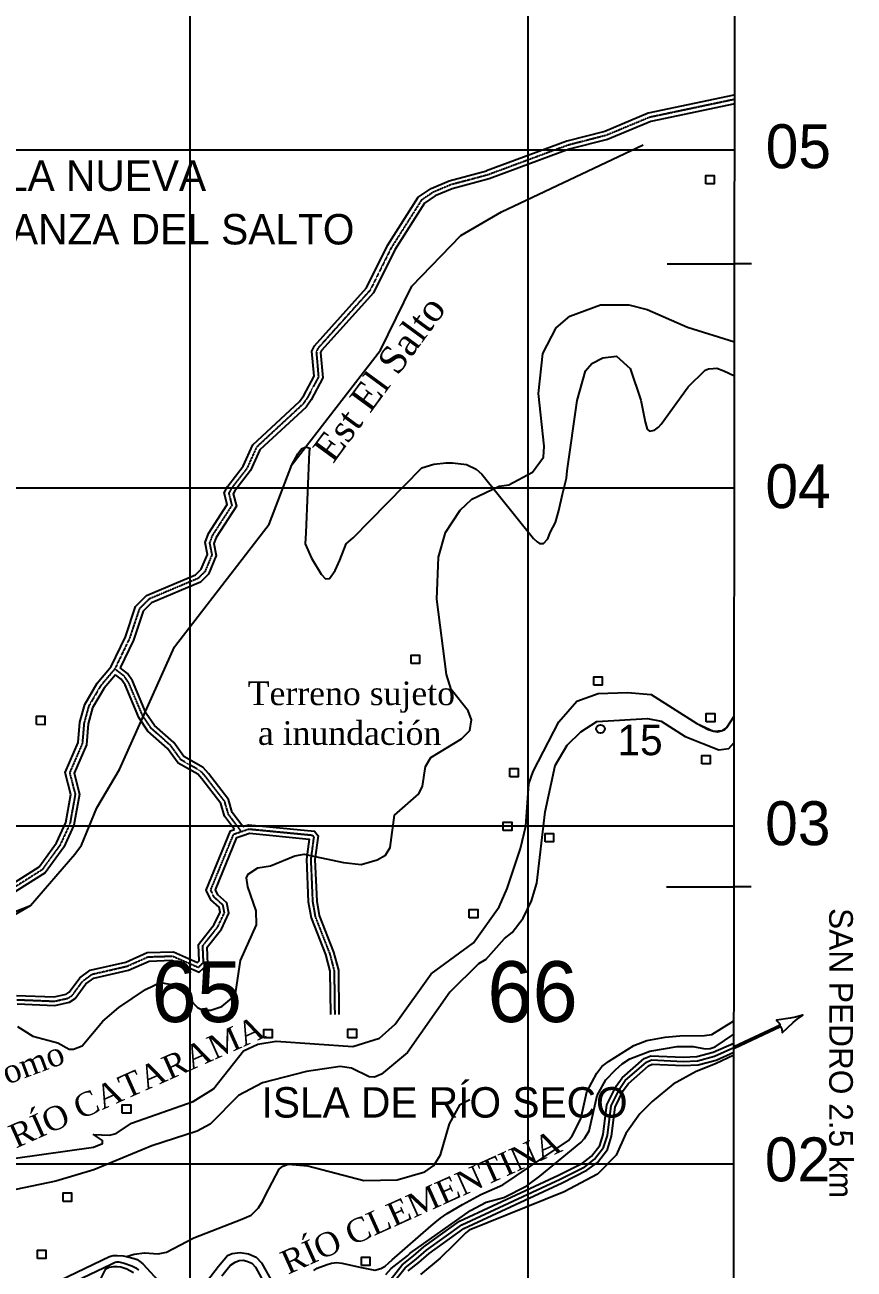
# Model space of a CAD drawing. Extents: x 638173 to 667318, y 9795622 to 9816401.
# Drawn here: x 664510 to 666965, y 9801689 to 9805370 of the extents above; entities that cross this region are included whole.
import ezdxf

# ---------------------------------------------------------------- set-up
doc = ezdxf.new("R2010")
doc.units = 0
doc.header["$MEASUREMENT"] = 0
doc.linetypes.add('HIDDEN', pattern=[0.375, 0.25, -0.125])
for name, color, linetype in [('ARROZALMANGLAR', 7, 'CONTINUOUS'), ('CAMINO4', 7, 'CONTINUOUS'), ('CAMINO5', 7, 'CONTINUOUS'), ('CUADRICULAUTM', 7, 'CONTINUOUS'), ('EDIFICACION', 7, 'CONTINUOUS'), ('INFORMACIONMARGI', 7, 'CONTINUOUS'), ('NOMBREAREASSITIO', 7, 'CONTINUOUS'), ('PANTANOINUNDACIO', 7, 'CONTINUOUS'), ('PARALELACAMINO', 7, 'CONTINUOUS'), ('PROYECCION', 7, 'CONTINUOUS'), ('PUNTOALTURA', 7, 'CONTINUOUS'), ('RIODOBLE', 7, 'CONTINUOUS'), ('RIOPERENNE', 7, 'CONTINUOUS'), ('TEXTOAZUL', 7, 'CONTINUOUS'), ('VALORCUADRICULAR', 7, 'CONTINUOUS')]:
    doc.layers.add(name, color=color, linetype=linetype)
doc.styles.add('cotas', font='SWITZN.TTF')
doc.styles.add('poblados', font='SWZCONDN.TTF')
doc.styles.add('rios', font='TIMESI_0.TTF')
doc.styles.add('sitios', font='SWZCONLN.TTF')

# ---------------------------------------------------------------- blocks, each defined once
blk = doc.blocks.new('DESVIA')
at = {"layer": 'INFORMACIONMARGI', "color": 7, "linetype": 'Continuous'}
blk.add_lwpolyline([(202.16, 3.49), (185.9, 7.39), (147.68, 19.11), (146.85, 19.12), (146.96, 18.1), (149.36, 11.75), (149.85, 9.42), (150.15, 6.9), (150.53, 1.31), (-0.62, 1.3), (-0.61, -2.71), (150.58, -2.7), (150.4, -6.92), (149.98, -11.09), (149.1, -14.21), (146.85, -20.1), (146.86, -20.87), (147.8, -20.89), (188.55, -8.04), (203.45, -4.27), (223.03, -0.96), (223.77, -0.5), (223.03, 0.07), (202.16, 3.49)], close=True, dxfattribs=at)
blk = doc.blocks.new('COTA')
at = {"layer": 'PUNTOALTURA', "color": 1, "linetype": 'Continuous'}
blk.add_circle((0, 0), 12.5, dxfattribs=at)
blk = doc.blocks.new('CASA')
at = {"layer": 'EDIFICACION', "color": 4, "linetype": 'Continuous'}
blk.add_lwpolyline([(-12.57, -13.81), (-12.57, 11.18), (12.43, 11.18), (12.43, -13.82), (-12.57, -13.81)], close=True, dxfattribs=at)

msp = doc.modelspace()

# ---------------------------------------------------------------- linework, layer by layer
at = {"layer": 'ARROZALMANGLAR', "color": 3, "linetype": 'Continuous'}
msp.add_lwpolyline([(666609.19, 9802321.99), (666554.55, 9802295.9), (666497.72, 9802273.41), (666429.05, 9802235.52), (666367.48, 9802184.61), (666330.78, 9802147.91), (666289.34, 9802089.89), (666260.92, 9802025.96), (666205.27, 9801969.12), (666107, 9801917.03), (665825.33, 9801804.02), (665815.16, 9801796.24), (665781.64, 9801762.12), (665739.74, 9801721.42), (665681.68, 9801672.34)], dxfattribs=at)
at = {"layer": 'CAMINO4', "color": 2, "linetype": 'HIDDEN'}
for points in [[(666611.47, 9805149.2), (666359.52, 9805096.02), (666231.25, 9805042.74), (666118.08, 9805013.65), (665881.03, 9804925.78)], [(665881.03, 9804925.78), (665770.7, 9804896.32), (665718.89, 9804874.5), (665684.05, 9804850.89), (665594.91, 9804710.29), (665532.09, 9804584.39), (665378.17, 9804413.26), (665373.01, 9804402.37), (665379.34, 9804328.1), (665346.81, 9804266.8), (665333.07, 9804247.28), (665195.95, 9804120.11), (665167.66, 9804057.57), (665121.54, 9803998.07), (665113.82, 9803983.97), (665122.91, 9803947.97), (665065.03, 9803858.99), (665056.87, 9803836.75), (665063.89, 9803801.23), (665043.15, 9803751.87), (665022.95, 9803731.86), (664877.68, 9803670.81), (664849.15, 9803642.12), (664819.98, 9803554.42), (664776.51, 9803464.24)], [(664776.51, 9803464.24), (664734.67, 9803414.43), (664699.19, 9803354.19), (664685.48, 9803304.32), (664680.31, 9803243.25), (664642.87, 9803157.1), (664659.33, 9803093.16), (664643.67, 9803006.1), (664614.44, 9802943.04), (664561.36, 9802869.84), (664432.53, 9802788.33), (664328.64, 9802758.07), (664222.56, 9802710.06), (664117.72, 9802672.97), (664060.72, 9802659.12), (663984.54, 9802622.52), (663886.47, 9802555.86), (663857.39, 9802475.38), (663802.66, 9802398.77)], [(665151.09, 9802983.08), (665113.02, 9803033.99), (665101.84, 9803072.35), (665044.24, 9803146.88), (665030.32, 9803162.32), (664972.53, 9803195.17), (664942.05, 9803237.63), (664884.13, 9803288.57), (664858.66, 9803326.82), (664818.08, 9803422.74), (664804.73, 9803442.44), (664776.51, 9803464.24)], [(664486.48, 9802485.69), (664597.8, 9802481.21), (664637.77, 9802490.04), (664650.67, 9802498.38), (664682.07, 9802541.16), (664709.19, 9802560.97), (664812.78, 9802584.87), (664874.98, 9802612.46), (664947.62, 9802614.71), (665023.91, 9802581.41), (665039.19, 9802595.83), (665036.99, 9802645.17), (665081.41, 9802701.19), (665101.17, 9802742.93), (665096.84, 9802765.46), (665070.96, 9802788.63), (665060.58, 9802810.16), (665128.38, 9802975.31), (665151.09, 9802983.08)], [(665151.09, 9802983.08), (665173.38, 9802990.71), (665361.37, 9802972.6), (665365.41, 9802967.25), (665356.62, 9802900.72), (665361.87, 9802776.3), (665369.67, 9802731.36), (665412.23, 9802622.89), (665425.85, 9802571.42), (665427.56, 9802441.96)]]:
    msp.add_lwpolyline(points, dxfattribs=at)
at = {"layer": 'CAMINO5', "color": 7, "linetype": 'Continuous'}
for points in [[(665803.55, 9801819.18), (666095, 9801955.05), (666167.47, 9801991.7), (666196.05, 9802013.48), (666223.27, 9802048.18), (666234.87, 9802084.26), (666245.46, 9802171.26), (666271, 9802223.42), (666287.57, 9802246.31), (666349.97, 9802300.95), (666365.23, 9802307.29), (666459.27, 9802303.3), (666501.12, 9802304.96), (666552.07, 9802318.42), (666609.21, 9802343.88)], [(665599.46, 9801646.7), (665636.03, 9801692.54), (665668.67, 9801717.8), (665699.46, 9801744.84), (665803.55, 9801819.18)]]:
    msp.add_lwpolyline(points, dxfattribs=at)
at = {"layer": 'CUADRICULAUTM', "color": 2, "linetype": 'Continuous'}
for points in [[(665000, 9796923.09), (665000, 9797000), (665000, 9798000), (665000, 9799000), (665000, 9800000), (665000, 9801000), (665000, 9802000), (665000, 9803000), (665000, 9804000), (665000, 9805000), (665000, 9806000), (665000, 9807000), (665000, 9808000), (665000, 9809000), (665000, 9810000), (665000, 9811000), (665000, 9812000), (665000, 9813000), (665000, 9814000), (665000, 9815351.48)], [(666000, 9796922.32), (666000, 9797000), (666000, 9798000), (666000, 9799000), (666000, 9800000), (666000, 9801000), (666000, 9802000), (666000, 9803000), (666000, 9804000), (666000, 9805000), (666000, 9806000), (666000, 9807000), (666000, 9808000), (666000, 9809000), (666000, 9810000), (666000, 9811000), (666000, 9812000), (666000, 9813000), (666000, 9814000), (666000, 9815350.77)], [(655000, 9805000), (656000, 9805000), (657000, 9805000), (658000, 9805000), (659000, 9805000), (660000, 9805000), (661000, 9805000), (662000, 9805000), (663000, 9805000), (664000, 9805000), (665000, 9805000), (666611.35, 9805000)], [(655000, 9804000), (656000, 9804000), (657000, 9804000), (658000, 9804000), (659000, 9804000), (660000, 9804000), (661000, 9804000), (662000, 9804000), (663000, 9804000), (664000, 9804000), (665000, 9804000), (666610.54, 9804000)], [(655000, 9803000), (656000, 9803000), (657000, 9803000), (658000, 9803000), (659000, 9803000), (660000, 9803000), (661000, 9803000), (662000, 9803000), (663000, 9803000), (664000, 9803000), (666609.73, 9803000)], [(655000, 9802000), (656000, 9802000), (657000, 9802000), (658000, 9802000), (659000, 9802000), (660000, 9802000), (661000, 9802000), (662000, 9802000), (663000, 9802000), (665000, 9802000), (666608.93, 9802000)]]:
    msp.add_lwpolyline(points, dxfattribs=at)
at = {"layer": 'PANTANOINUNDACIO', "color": 2, "linetype": 'Continuous'}
for points in [[(665342.25, 9804121.75), (665354.09, 9804117.48), (665351.95, 9804107.78), (665342.29, 9803866.4), (665339.68, 9803833.95), (665358.9, 9803791.9), (665387.73, 9803745.04), (665400.2, 9803731.22), (665411.76, 9803731.83), (665428.58, 9803755.86), (665443, 9803785.89), (665461.02, 9803833.95), (665482.24, 9803851.92), (665684.92, 9804059.51), (665720.85, 9804069.53), (665757.9, 9804074.16), (665776.61, 9804073.99), (665817.32, 9804068.76), (665846.65, 9804055.64), (665863.47, 9804040.19), (666015.67, 9803850.35), (666027.22, 9803840.02), (666034.19, 9803834.91), (666045.76, 9803835.69), (666058.11, 9803849.58), (666065.06, 9803868.1), (666081.26, 9803897.43), (666091.3, 9803932.93), (666102.1, 9803980.78), (666113.68, 9804028.62), (666115.36, 9804050.4), (666145.44, 9804258.05), (666169.98, 9804345.69), (666188.67, 9804367.66), (666220.81, 9804384.26), (666261.57, 9804389.08), (666301.88, 9804353.14), (666333.43, 9804259.37), (666346.58, 9804195.39), (666352.15, 9804173.71), (666359.73, 9804167.34), (666373.76, 9804170.63), (666386.11, 9804179.89), (666393.91, 9804188.37), (666473.66, 9804298.8), (666524.49, 9804347.88), (666533.73, 9804351.88), (666547.28, 9804353.14), (666559.04, 9804353.58), (666579.71, 9804346.13), (666610.81, 9804331.54)], [(663620.36, 9801906.56), (663758.07, 9802190.56), (663804.19, 9802253.54), (663862.2, 9802394.34), (664004.64, 9802551.22), (664144.78, 9802619.41), (664279.13, 9802641.16), (664314.92, 9802657.82), (664425.75, 9802706.4), (664527.26, 9802764.43), (664658.34, 9802916.23), (664677.85, 9802942.85), (664723.86, 9803053.46), (664790.49, 9803166.94), (664953.69, 9803529.63), (665233.97, 9803892.31), (665300.67, 9804067.99), (665318.05, 9804100.66), (665328.86, 9804115.08), (665342.25, 9804121.75)], [(665838.5, 9802653.99), (665913.84, 9802760.14), (665938.11, 9802814.85), (665977.77, 9802933.2), (665993.17, 9802999.39), (666002.36, 9803124.16), (666015.15, 9803161.07), (666090.46, 9803307.37), (666143.98, 9803368.4), (666207.57, 9803391.2), (666294, 9803394.87), (666363.88, 9803388.38), (666499.67, 9803302.82), (666532.81, 9803284.99), (666549.18, 9803279.81), (666560.13, 9803278.59), (666575.88, 9803282.31), (666582.78, 9803285.24), (666588.41, 9803291.14), (666610, 9803324.47)], [(665875.25, 9802604.17), (665930.14, 9802667.16), (665953.06, 9802684.94), (665984.93, 9802726.91), (666010.46, 9802777.8), (666025.83, 9802829.98), (666050.46, 9803041.31), (666080, 9803178.78), (666115.72, 9803238.56), (666156.48, 9803277.97), (666203.57, 9803308.44), (666353.55, 9803317.09), (666394.2, 9803309.37), (666465.27, 9803264.68), (666564.31, 9803225.03), (666594.05, 9803228.63), (666609.93, 9803246.56)], [(664404.9, 9802005.6), (664713.18, 9802049.23), (664740.61, 9802060.13), (664740.38, 9802069.4), (664713.27, 9802087.3), (664760.73, 9802084.86), (664780.95, 9802089.61), (664826.36, 9802120.25), (665008.26, 9802184.28), (665068.29, 9802221.96), (665157.86, 9802334.03), (665200.44, 9802354.02), (665254.51, 9802362.8), (665481.52, 9802347.67), (665560.05, 9802372.03), (665606.71, 9802413.41), (665712.6, 9802561.86), (665838.5, 9802653.99)], [(665875.25, 9802604.17), (665852.7, 9802591.45), (665768.59, 9802507.88), (665642.66, 9802329.73), (665566.09, 9802265.42), (665545.55, 9802256.4), (665529.29, 9802257.36), (665477.63, 9802282.62), (665443.28, 9802287.56), (665344.38, 9802273.3), (665214.13, 9802239.26), (665143, 9802201.86), (665058.85, 9802117.32), (665020.22, 9802096.58), (664886.65, 9802053.38), (664714.09, 9801981.98), (664601.58, 9801948.32), (664483.68, 9801924.06)], [(665805.46, 9801879.44), (665860.32, 9801908.95), (665925.26, 9801938.09), (666119.25, 9802068.9), (666130.05, 9802082.97), (666155.77, 9802133.6), (666174.1, 9802213.5), (666203.66, 9802267.91), (666217.86, 9802287.66), (666238.15, 9802303.23), (666313.3, 9802349.7), (666351.45, 9802364.67), (666405.6, 9802374.56), (666448.82, 9802378.78), (666521.75, 9802379.62), (666543.35, 9802383), (666609.27, 9802422.73)], [(665365.48, 9801684.22), (665375.49, 9801690.95), (665405.11, 9801702.29), (665418.01, 9801706.57), (665434.1, 9801707.99), (665448.79, 9801706.7), (665507.28, 9801693.22), (665546.55, 9801685.49), (665564.11, 9801689.95), (665576.9, 9801697.69), (665587.32, 9801707.51), (665597.8, 9801716.3), (665713.28, 9801816.76), (665724.67, 9801826.97), (665740.77, 9801839.79), (665760.15, 9801853.5), (665805.46, 9801879.44)], [(664614.87, 9801655.99), (664760.66, 9801725.63), (664771.48, 9801728.58), (664783.68, 9801729.37), (664801.19, 9801728.38), (664811.06, 9801725.63), (664833.68, 9801720.51), (664842.52, 9801716.77), (664850.78, 9801711.52), (664859.69, 9801704.12), (664915.64, 9801643.59)], [(665018.2, 9801612.62), (665083.72, 9801697.72), (665109.82, 9801729.07), (665123.96, 9801735.12), (665147.79, 9801737.66), (665172.12, 9801734.16), (665195.12, 9801724.26), (665210.76, 9801706.98), (665239.21, 9801655.5)]]:
    msp.add_lwpolyline(points, dxfattribs=at)
at = {"layer": 'PARALELACAMINO', "color": 7, "linetype": 'Continuous'}
msp.add_line((666611.47, 9805162.2), (666608.46, 9805161.34), dxfattribs=at)
for points in [[(666608.46, 9805161.34), (666355.8, 9805108.01), (666227.28, 9805054.62), (666114.34, 9805025.6), (665877.3, 9804937.73)], [(666611.46, 9805136.42), (666363.24, 9805084.03), (666235.22, 9805030.86), (666121.82, 9805001.7), (665884.78, 9804913.84)], [(664427.34, 9802799.84), (664552.65, 9802879.12), (664603.61, 9802949.4), (664631.65, 9803009.9), (664646.54, 9803092.69), (664629.69, 9803158.14), (664668.03, 9803246.35), (664673.12, 9803306.52), (664687.58, 9803359.1), (664724.43, 9803421.67), (664765.93, 9803471.07), (664808.37, 9803559.13), (664838.22, 9803648.85), (664870.56, 9803681.38), (665015.87, 9803742.45), (665032.59, 9803759), (665050.89, 9803802.55), (665043.93, 9803837.77), (665053.78, 9803864.62), (665109.45, 9803950.21), (665100.5, 9803985.67), (665111.05, 9804004.94), (665156.88, 9804064.06), (665185.6, 9804127.56), (665323.61, 9804255.55), (665336.14, 9804273.35), (665366.57, 9804330.71), (665360.27, 9804404.67), (665367.66, 9804420.26), (665521.66, 9804591.49), (665584.01, 9804716.44), (665674.89, 9804859.78), (665712.9, 9804885.54), (665766.64, 9804908.17), (665877.3, 9804937.73)], [(665884.78, 9804913.84), (665774.76, 9804884.47), (665724.88, 9804863.46), (665693.21, 9804842), (665605.81, 9804704.14), (665542.52, 9804577.29), (665388.68, 9804406.26), (665385.75, 9804400.07), (665392.11, 9804325.49), (665357.48, 9804260.25), (665342.53, 9804239.01), (665206.3, 9804112.66), (665178.44, 9804051.08), (665132.03, 9803991.2), (665127.14, 9803982.27), (665136.37, 9803945.73), (665076.28, 9803853.36), (665069.81, 9803835.73), (665076.89, 9803799.91), (665053.71, 9803744.74), (665030.03, 9803721.27), (664884.8, 9803660.24), (664860.08, 9803635.39), (664831.59, 9803549.71), (664792.17, 9803467.94)], [(665877.79, 9804937.91), (665877.28, 9804937.72), (665876.67, 9804937.56)], [(665877.79, 9804937.91), (665877.28, 9804937.72), (665876.67, 9804937.56)], [(664778.36, 9803447.01), (664744.91, 9803407.19), (664710.8, 9803349.28), (664697.84, 9803302.12), (664692.59, 9803240.15), (664656.05, 9803156.06), (664672.12, 9803093.63), (664655.69, 9803002.3), (664625.27, 9802936.68), (664570.07, 9802860.56), (664437.72, 9802776.82)], [(665130.79, 9802989.35), (665101.65, 9803028.32), (665090.5, 9803066.58), (665034.64, 9803138.86), (665022.39, 9803152.45), (664963.97, 9803185.66), (664932.73, 9803229.18), (664874.64, 9803280.27), (664847.61, 9803320.87), (664807.05, 9803416.74), (664795.5, 9803433.77), (664778.36, 9803447.01)], [(665155.65, 9802997.86), (665124.39, 9803039.66), (665113.18, 9803078.12), (665053.84, 9803154.9), (665038.25, 9803172.19), (664981.09, 9803204.68), (664951.37, 9803246.08), (664893.62, 9803296.87), (664869.71, 9803332.77), (664829.11, 9803428.74), (664813.96, 9803451.11), (664792.17, 9803467.94)], [(665155.65, 9802997.86), (665171.89, 9803003.41), (665368.04, 9802984.52), (665378.47, 9802970.69), (665369.15, 9802900.16), (665374.32, 9802777.64), (665381.77, 9802734.75), (665424.13, 9802626.78), (665438.33, 9802573.13), (665440.06, 9802442.13)], [(664485.52, 9802498.24), (664596.68, 9802493.77), (664632.87, 9802501.76), (664641.95, 9802507.63), (664673.14, 9802550.11), (664703.88, 9802572.57), (664808.8, 9802596.78), (664872.15, 9802624.88), (664950.04, 9802627.29), (665021.34, 9802596.17), (665026.45, 9802600.99), (665024.29, 9802649.28), (665070.73, 9802707.83), (665088.12, 9802744.58), (665085.36, 9802758.96), (665060.78, 9802780.97), (665046.9, 9802809.75), (665118.97, 9802985.3), (665130.79, 9802989.35)], [(664487.44, 9802473.14), (664598.92, 9802468.65), (664642.67, 9802478.32), (664659.39, 9802489.13), (664691, 9802532.21), (664714.5, 9802549.37), (664816.76, 9802572.96), (664877.81, 9802600.04), (664945.2, 9802602.13), (665026.48, 9802566.65), (665051.93, 9802590.67), (665049.69, 9802641.06), (665092.09, 9802694.55), (665114.22, 9802741.28), (665108.32, 9802771.96), (665081.14, 9802796.29), (665074.26, 9802810.57), (665137.79, 9802965.32), (665155.14, 9802971.25), (665174.87, 9802978.01), (665351.97, 9802960.95), (665344.09, 9802901.28), (665349.42, 9802774.96), (665357.57, 9802727.97), (665400.33, 9802619), (665413.37, 9802569.71), (665415.06, 9802441.79)], [(665797.25, 9801830.03), (666089.54, 9801966.29), (666160.81, 9802002.34), (666187.2, 9802022.45), (666212.05, 9802054.14), (666222.61, 9802086.95), (666233.31, 9802174.86), (666260.25, 9802229.88), (666278.27, 9802254.78), (666343.28, 9802311.71), (666362.99, 9802319.9), (666459.29, 9802315.81), (666499.25, 9802317.4), (666547.9, 9802330.25), (666609.22, 9802357.55)], [(665809.85, 9801808.33), (666100.46, 9801943.81), (666174.13, 9801981.06), (666204.9, 9802004.51), (666234.49, 9802042.22), (666247.13, 9802081.57), (666257.61, 9802167.66), (666281.75, 9802216.96), (666296.87, 9802237.84), (666356.66, 9802290.19), (666367.47, 9802294.68), (666459.25, 9802290.79), (666502.99, 9802292.52), (666556.24, 9802306.59), (666609.19, 9802330.16)], [(665591.18, 9801656.36), (665627.19, 9801701.51), (665660.71, 9801727.45), (665691.68, 9801754.65), (665797.25, 9801830.03)], [(665644.87, 9801683.57), (665676.63, 9801708.15), (665707.24, 9801735.03), (665809.85, 9801808.33)], [(664728.45, 9801646.24), (664749.8, 9801689.33), (664759.78, 9801694.33), (664773.92, 9801696.85), (664783.96, 9801695.94), (664794.53, 9801695.48), (664812.22, 9801689.42), (664831.43, 9801678.53)]]:
    msp.add_lwpolyline(points, dxfattribs=at)
at = {"layer": 'PROYECCION', "color": 7, "linetype": 'Continuous'}
for p, q in [((666411.25, 9804662.62), (666611.25, 9804662.47)), ((666661.25, 9804662.43), (666611.25, 9804662.47)), ((666409.77, 9802819.82), (666609.77, 9802819.67)), ((666659.77, 9802819.63), (666609.77, 9802819.67))]:
    msp.add_line(p, q, dxfattribs=at)
msp.add_lwpolyline([(638790.96, 9796943.41), (666604.83, 9796921.85), (666619.7, 9815350.33), (638803.33, 9815370.02)], close=True, dxfattribs=at)
at = {"layer": 'RIODOBLE', "color": 5, "linetype": 'Continuous'}
for points in [[(665838.5, 9802653.99), (665913.84, 9802760.14), (665938.11, 9802814.85), (665977.77, 9802933.2), (665993.17, 9802999.39), (666002.36, 9803124.16), (666015.15, 9803161.07), (666090.46, 9803307.37), (666143.98, 9803368.4), (666207.57, 9803391.2), (666294, 9803394.87), (666363.88, 9803388.38), (666499.67, 9803302.82), (666549.18, 9803279.81), (666575.88, 9803282.31), (666588.41, 9803291.14), (666610, 9803324.47)], [(665875.25, 9802604.17), (665930.14, 9802667.16), (665953.06, 9802684.94), (665984.93, 9802726.91), (666010.46, 9802777.8), (666025.83, 9802829.98), (666050.46, 9803041.31), (666080, 9803178.78), (666115.72, 9803238.56), (666156.48, 9803277.97), (666203.57, 9803308.44), (666353.55, 9803317.09), (666394.2, 9803309.37), (666465.27, 9803264.68), (666564.31, 9803225.03), (666594.05, 9803228.63), (666609.93, 9803246.56)], [(664404.9, 9802005.6), (664713.18, 9802049.23), (664740.61, 9802060.13), (664740.38, 9802069.4), (664713.27, 9802087.3), (664760.73, 9802084.86), (664780.95, 9802089.61), (664826.36, 9802120.25), (665008.26, 9802184.28), (665068.29, 9802221.96), (665157.86, 9802334.03), (665200.44, 9802354.02), (665254.51, 9802362.8), (665481.52, 9802347.67), (665560.05, 9802372.03), (665606.71, 9802413.41), (665712.6, 9802561.86), (665838.5, 9802653.99)], [(665875.25, 9802604.17), (665852.7, 9802591.45), (665768.59, 9802507.88), (665642.66, 9802329.73), (665566.09, 9802265.42), (665545.55, 9802256.4), (665529.29, 9802257.36), (665477.63, 9802282.62), (665443.28, 9802287.56), (665344.38, 9802273.3), (665214.13, 9802239.26), (665143, 9802201.86), (665058.85, 9802117.32), (665020.22, 9802096.58), (664886.65, 9802053.38), (664714.09, 9801981.98), (664601.58, 9801948.32), (664483.68, 9801924.06)], [(665805.46, 9801879.44), (665860.32, 9801908.95), (665925.26, 9801938.09), (666119.25, 9802068.9), (666130.05, 9802082.97), (666155.77, 9802133.6), (666174.1, 9802213.5), (666203.66, 9802267.91), (666217.86, 9802287.66), (666238.15, 9802303.23), (666313.3, 9802349.7), (666351.45, 9802364.67), (666405.6, 9802374.56), (666448.82, 9802378.78), (666521.75, 9802379.62), (666543.35, 9802383), (666609.27, 9802422.73)], [(665594.95, 9801690.47), (665642.48, 9801727.56), (665650.88, 9801735.65), (665829.19, 9801861.73), (665875.99, 9801886.37), (665927.72, 9801900.32), (665996.69, 9801934.81), (666034.46, 9801963.55), (666156.18, 9802062.8), (666166.92, 9802075.18), (666180.91, 9802097.26), (666204.72, 9802201.92), (666230.01, 9802248.47), (666258.58, 9802277.73), (666278.65, 9802295.65), (666301.37, 9802310.38), (666360.17, 9802333.25), (666440.79, 9802346.9), (666488.11, 9802347.69), (666524.02, 9802340.51), (666539.33, 9802341.61), (666553.27, 9802346.44), (666609.23, 9802383.43)], [(665365.48, 9801684.22), (665375.49, 9801690.95), (665405.11, 9801702.29), (665418.01, 9801706.57), (665434.1, 9801707.99), (665448.79, 9801706.7), (665507.28, 9801693.22), (665546.55, 9801685.49), (665564.11, 9801689.95), (665576.9, 9801697.69), (665587.32, 9801707.51), (665597.35, 9801715.92), (665597.8, 9801716.3), (665713.28, 9801816.76), (665724.67, 9801826.97), (665740.77, 9801839.79), (665760.15, 9801853.5), (665805.46, 9801879.44)], [(664614.87, 9801655.99), (664760.66, 9801725.63), (664771.48, 9801728.58), (664783.68, 9801729.37), (664801.19, 9801728.38), (664810.68, 9801725.87), (664811.06, 9801725.63), (664833.68, 9801720.51), (664842.52, 9801716.77), (664850.78, 9801711.52), (664859.69, 9801704.12), (664915.64, 9801643.59)], [(665018.2, 9801612.62), (665083.72, 9801697.72), (665109.82, 9801729.07), (665123.96, 9801735.12), (665147.79, 9801737.66), (665172.12, 9801734.16), (665195.12, 9801724.26), (665210.76, 9801706.98), (665239.21, 9801655.5)], [(665093.03, 9801668.71), (665113.31, 9801693.55), (665119.37, 9801699.85), (665132.51, 9801709.07), (665144.73, 9801714.14), (665156.26, 9801714.84), (665167.8, 9801712.48), (665182.25, 9801706.26), (665193.05, 9801694.33), (665222.79, 9801640.51)], [(664621.06, 9801633.79), (664764.06, 9801701.92), (664777.49, 9801709.54), (664782.47, 9801710.35), (664788.54, 9801709.92), (664804.56, 9801706.23), (664826.87, 9801698.62), (664839.17, 9801692.77), (664847.06, 9801685.93)], [(665578.98, 9801672.69), (665594.95, 9801690.47)]]:
    msp.add_lwpolyline(points, dxfattribs=at)
at = {"layer": 'RIOPERENNE', "color": 5, "linetype": 'Continuous'}
for points in [[(663758.69, 9802191.41), (663804.19, 9802253.54), (663862.2, 9802394.34), (664004.64, 9802551.22), (664144.78, 9802619.41), (664279.13, 9802641.16), (664360.45, 9802680.96), (664441.03, 9802730.83), (664527.26, 9802764.43), (664658.34, 9802916.23), (664677.85, 9802942.85), (664723.86, 9803053.46), (664790.49, 9803166.94), (664953.69, 9803529.63), (665233.97, 9803892.31), (665300.67, 9804067.99), (665563.21, 9804407.39), (665655.45, 9804597.05), (665800.92, 9804746.78), (665921.54, 9804816.65), (666340.13, 9805014.97)], [(665913.93, 9804004.74), (665943.37, 9804009.25), (666013.35, 9804046.06), (666045.23, 9804090.57), (666047.84, 9804123.67), (666030.41, 9804279.05), (666043.38, 9804397.45), (666082.96, 9804473.78), (666123.7, 9804508.09), (666214.01, 9804541.04), (666297.89, 9804540.89), (666352.5, 9804528.05), (666471.84, 9804475.63), (666610.89, 9804432.22)], [(664488.65, 9802406), (664533.61, 9802377.93), (664607.95, 9802357.85), (664641.87, 9802338.83), (664654.4, 9802339.15), (664680.34, 9802349.63), (664740.91, 9802421.87), (664788.29, 9802462.73), (664867.09, 9802515.89), (664910.73, 9802536.26), (664939.14, 9802531.48), (664973.33, 9802512.93), (665021.65, 9802462.75), (665036.79, 9802454.74), (665061.24, 9802454.44), (665093.11, 9802465.86), (665123.25, 9802489.82), (665134.55, 9802509.58), (665148.66, 9802601.49), (665195.68, 9802707.18), (665194.75, 9802748.36), (665170.43, 9802819.97), (665166.77, 9802846.08), (665171.16, 9802857.28), (665199.46, 9802875.98), (665237.21, 9802882.1), (665309.83, 9802911.03), (665337.29, 9802915.92), (665453.89, 9802891.07), (665506.14, 9802886.02), (665552.95, 9802899.49), (665577.95, 9802913.45), (665592.01, 9802935.72), (665604.13, 9803031.96), (665676.18, 9803094.27), (665687.77, 9803117.51), (665696.54, 9803175.71), (665711.77, 9803202.21), (665802.88, 9803257.67), (665827.11, 9803282.46), (665832.11, 9803314.11), (665823.04, 9803340.1), (665772.39, 9803403.33), (665758.08, 9803448.04), (665729.94, 9803670.35), (665735.17, 9803794.82), (665755.42, 9803867.5), (665798.97, 9803933.86), (665833.4, 9803966.81), (665913.93, 9804004.74)], [(664811.06, 9801725.63), (664833.42, 9801732.55), (664864.45, 9801737.09), (664904.57, 9801734.07), (664929.55, 9801738.61), (665010.54, 9801780.99), (665153, 9801836.44), (665179.79, 9801848.6), (665201.71, 9801869.51), (665215.17, 9801890.63), (665221.41, 9801905.55), (665263.59, 9801984.24), (665273.95, 9801992.93), (665289.98, 9801999.11), (665347.74, 9801993.79), (665513.33, 9801950.86), (665612.06, 9801952.31), (665694.57, 9801976.42), (665720.98, 9801995.46), (665740.3, 9802026.67), (665767.26, 9802117.98), (665798.76, 9802175.78), (665827.96, 9802190.21)]]:
    msp.add_lwpolyline(points, dxfattribs=at)

# ---------------------------------------------------------------- block references
at = {"layer": 'EDIFICACION', "color": 4, "linetype": 'Continuous'}
for p in [(666538.29, 9804912.77), (665666.46, 9803494.03), (666207.13, 9803430.01), (666539.84, 9803321.07), (664557.18, 9803313.15), (666526.64, 9803197.35), (665958.58, 9803158.89), (665939.16, 9802999.97), (666062.58, 9802966.54), (665838.29, 9802741.45), (665229.99, 9802386.21), (665479.1, 9802386.93), (664811.27, 9802163.9), (664636.13, 9801902.74), (664560.3, 9801733.65), (665519.53, 9801712.81)]:
    msp.add_blockref('CASA', p, dxfattribs=at)
at = {"layer": 'INFORMACIONMARGI', "color": 7, "linetype": 'Continuous', "xscale": 1.000002194441086, "yscale": 1.000002194441086, "rotation": 25.05311113677247}
msp.add_blockref('DESVIA', (666610, 9802345.3), dxfattribs=at)
at = {"layer": 'PUNTOALTURA', "color": 1, "linetype": 'Continuous'}
msp.add_blockref('COTA', (666214.15, 9803286.63), dxfattribs=at)

# ---------------------------------------------------------------- texts
at = {"layer": 'INFORMACIONMARGI', "color": 7, "linetype": 'Continuous', "style": 'poblados'}
msp.add_text('SAN PEDRO 2.5 km', height=70, rotation=270, dxfattribs=at).set_placement((666891.29, 9802756.81))
at = {"layer": 'NOMBREAREASSITIO', "color": 2, "linetype": 'Continuous', "style": 'sitios'}
for s, p in [('COOP LA NUEVA', (664063.67, 9804878.52)), ('ESPERANZA DEL SALTO', (664061.35, 9804720.03)), ('ISLA DE R%%205O SECO', (665211.09, 9802136.9))]:
    msp.add_text(s, height=90, dxfattribs=at).set_placement(p)
at = {"layer": 'PUNTOALTURA', "color": 7, "linetype": 'Continuous', "style": 'cotas'}
msp.add_text('15', height=90, dxfattribs=at).set_placement((666264.35, 9803209.01))
at = {"layer": 'TEXTOAZUL', "color": 5, "linetype": 'Continuous', "style": 'rios'}
for s, height, rotation, p in [('Est El Salto', 80, 53.72461, (665422.69, 9804069.41)), ('R%%205O CATARAMA ', 70, 24.04537, (664483.7, 9802045.15)), ('Est El Aromo', 70, 20.44133, (664089.56, 9802096.52)), ('R%%205O CLEMENTINA', 70, 24.21751, (665288.6, 9801671.58))]:
    msp.add_text(s, height=height, rotation=rotation, dxfattribs=at).set_placement(p)
at = {"layer": 'TEXTOAZUL', "color": 4, "linetype": 'Continuous', "style": 'rios'}
for s, p in [('Terreno sujeto', (665170.07, 9803357.09)), ('a inundaci%%243n', (665200.07, 9803239.56))]:
    msp.add_text(s, height=70, dxfattribs=at).set_placement(p)
at = {"layer": 'VALORCUADRICULAR', "color": 6, "linetype": 'Continuous', "style": 'poblados'}
for s, height, p in [('05', 130, (666703.26, 9804945.52)), ('04', 130, (666702.46, 9803939.96)), ('03', 130, (666701.65, 9802942.74)), ('65', 180, (664885.42, 9802419.51)), ('66', 180, (665879.22, 9802419.51)), ('02', 130, (666700.83, 9801948.3))]:
    msp.add_text(s, height=height, dxfattribs=at).set_placement(p)

doc.saveas('drawing.dxf')
